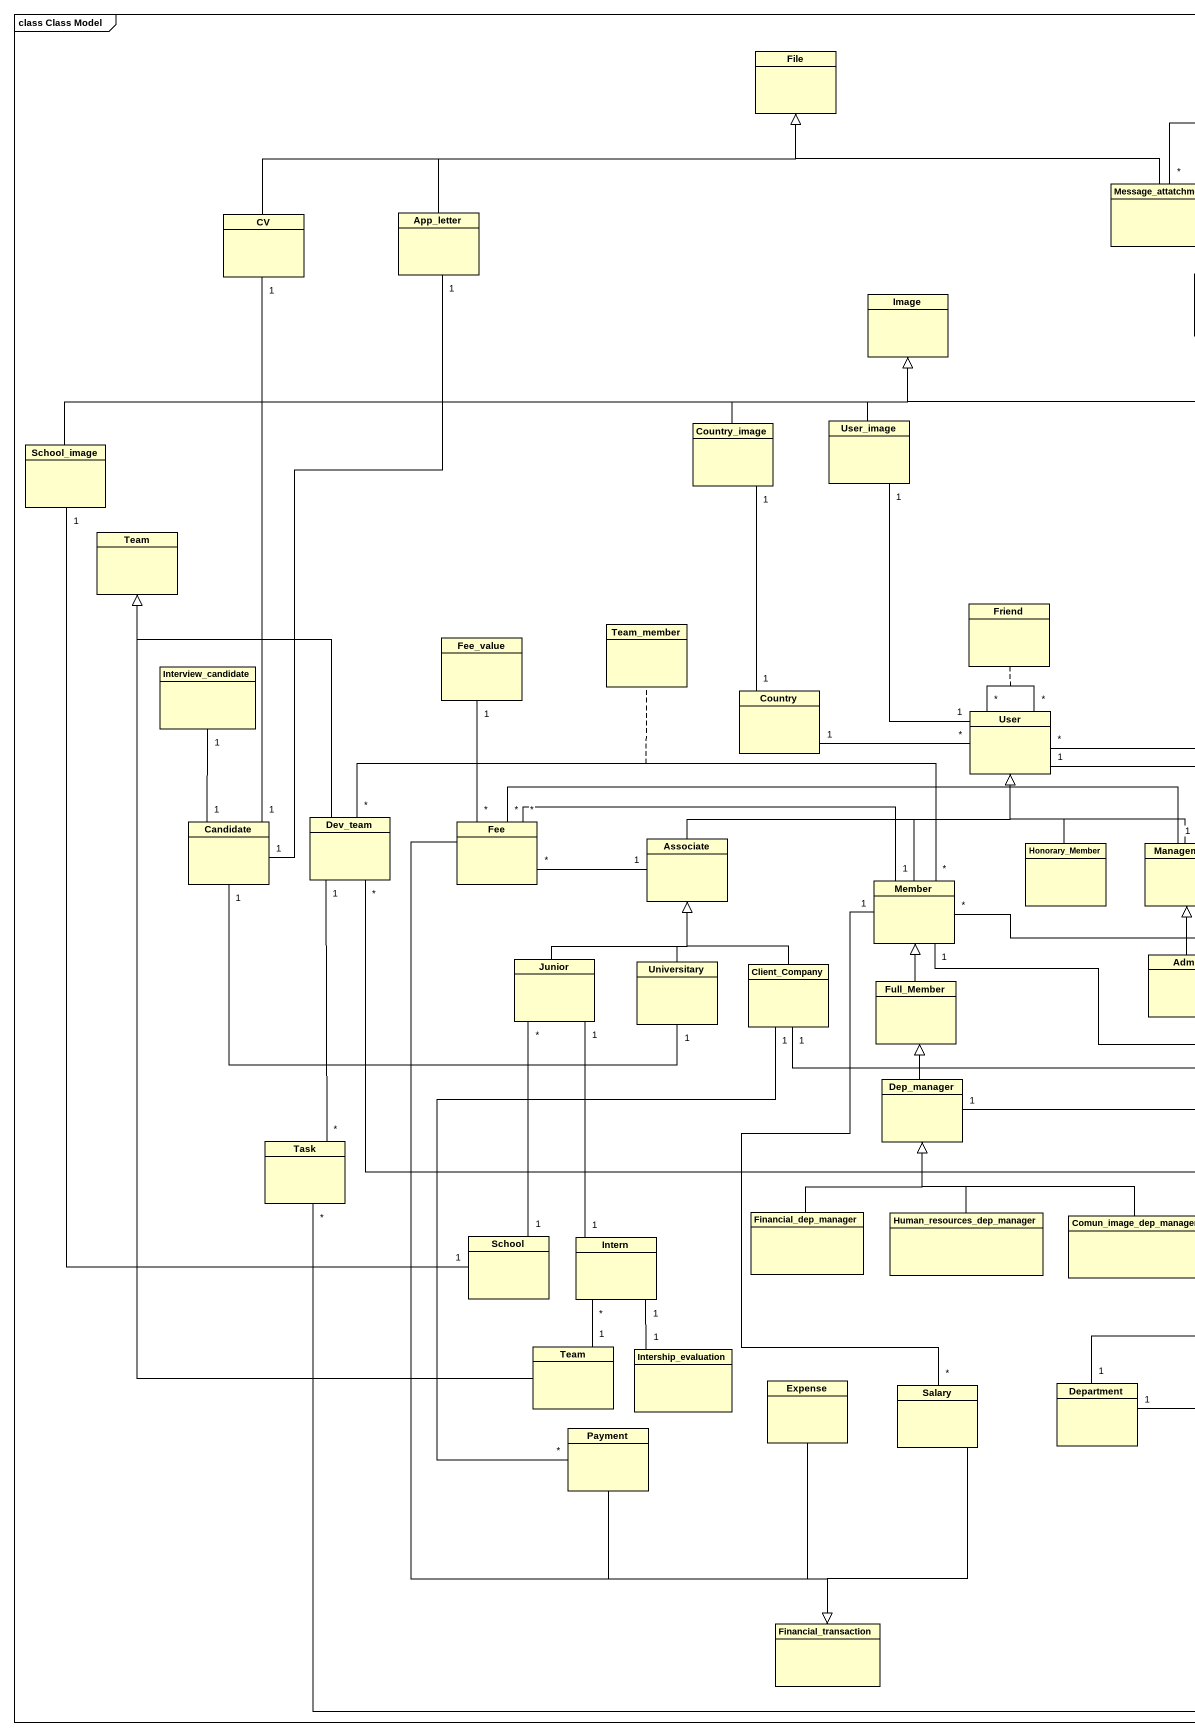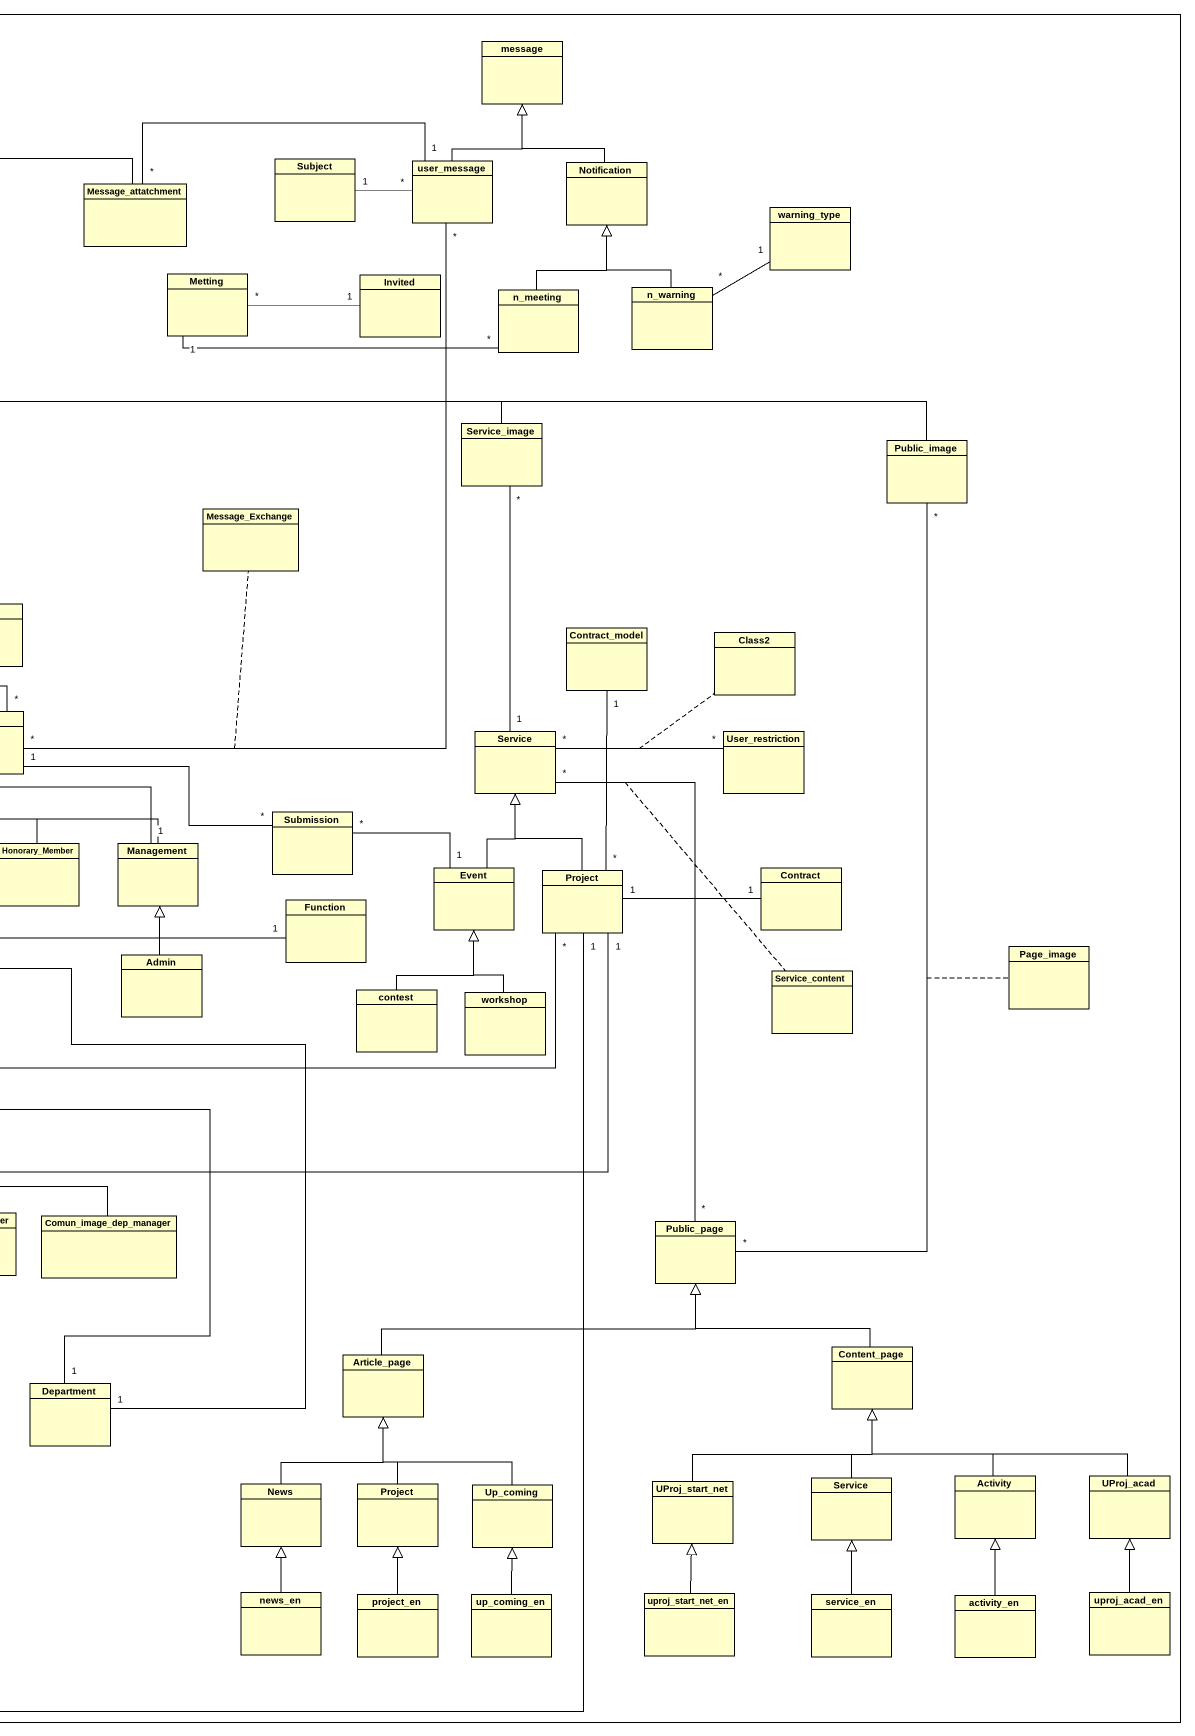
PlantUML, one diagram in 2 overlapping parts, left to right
@startuml
mainframe class Class Model
hide circle
hide empty members
class "File" as File_
class message
class Subject
class user_message
class Notification
class App_letter
class Message_attatchment
class warning_type
class CV
class Image
class Metting
class Invited
class n_meeting
class n_warning
class School_image
class Country_image
class User_image
class Service_image
class Public_image
class Team
class Message_Exchange
class Friend
class Fee_value
class Team_member
class Contract_model
class Class2
class Interview_candidate
class Country
class User
class Service
class User_restriction
class Dev_team
class Submission
class Candidate
class Fee
class Associate
class Honorary_Member
class Management
class Member
class Function
class Event
class Project
class Contract
class Junior
class Universitary
class Client_Company
class Admin
class Service_content
class Page_image
class Full_Member
class contest
class workshop
class Dep_manager
class Task
class Financial_dep_manager
class Human_resources_dep_manager
class Comun_image_dep_manager
class Public_page
class School
class Intern
class "Team" as Team_2
class Intership_evaluation
class Expense
class Department
class Article_page
class Content_page
class Salary
class Payment
class News
class "Project" as Project_2
class Up_coming
class UProj_start_net
class "Service" as Service_2
class Activity
class UProj_acad
class Financial_transaction
class news_en
class project_en
class up_coming_en
class uproj_start_net_en
class service_en
class activity_en
class uproj_acad_en
user_message -up-|> message
user_message "*" -left- "1" Subject
Notification -up-|> message
App_letter -right-|> File_
App_letter "1" -- "1" Candidate
Message_attatchment -left-|> File_
Message_attatchment "*" -right- "1" user_message
CV -right-|> File_
CV "1" -- "1" Candidate
Metting "*" -right- "1" Invited
n_meeting -up-|> Notification
n_meeting "*" -left- "1" Metting
n_warning -up-|> Notification
n_warning "*" -right- "1" warning_type
School_image -right-|> Image
School_image "1" -- "1" School
Country_image -up-|> Image
Country_image "1" -- "1" Country
User_image -up-|> Image
User_image "1" -- "1" User
Service_image -left-|> Image
Service_image "*" -- "1" Service
Public_image -left-|> Image
Public_image "*" -- "*" Public_page
(Public_image, Public_page) .. Page_image
Contract_model "1" -- "*" Project
User "*" -up- "*" user_message
(User, user_message) .. Message_Exchange
User "*" -left- "1" Country
User "*" -- "*" User
(User, User) .. Friend
User "1" -right- "*" Submission
Service "*" -right- "*" User_restriction
(Service, User_restriction) .. Class2
Service "*" -- "*" Public_page
(Service, Public_page) .. Service_content
Dev_team -up-|> Team
Dev_team "*" -right- "*" Member
(Dev_team, Member) .. Team_member
Dev_team "*" -right- "1" Project
Dev_team "1" -- "*" Task
Submission "*" -right- "1" Event
Candidate "1" -up- "1" Interview_candidate
Candidate "1" -right- "1" Universitary
Fee "*" -up- "1" Fee_value
Fee "*" -right- "1" Associate
Fee "*" -right- "1" Management
Fee "*" -right- "1" Member
Fee --|> Financial_transaction
Associate -right-|> User
Honorary_Member -up-|> User
Management -up-|> User
Member -up-|> User
Member "*" -right- "1" Function
Member "1" -- "1" Department
Member "1" -- "*" Salary
Event -up-|> Service
Project -up-|> Service
Project "1" -left- "*" Task
Contract "1" -left- "1" Project
Junior -up-|> Associate
Junior "1" -- "1" Intern
Universitary -up-|> Associate
Client_Company -up-|> Associate
Client_Company "1" -right- "*" Project
Client_Company "1" -- "*" Payment
Admin -up-|> Management
Full_Member -up-|> Member
contest -up-|> Event
workshop -up-|> Event
Dep_manager -up-|> Full_Member
Financial_dep_manager -up-|> Dep_manager
Human_resources_dep_manager -up-|> Dep_manager
Comun_image_dep_manager -up-|> Dep_manager
School "1" -up- "*" Junior
Intern "*" -- "1" Team_2
Team_2 -up-|> Team
Intership_evaluation "1" -up- "1" Intern
Expense --|> Financial_transaction
Department "1" -up- "1" Dep_manager
Article_page -right-|> Public_page
Content_page -up-|> Public_page
Salary --|> Financial_transaction
Payment --|> Financial_transaction
News -up-|> Article_page
Project_2 -up-|> Article_page
Up_coming -up-|> Article_page
UProj_start_net -up-|> Content_page
Service_2 -up-|> Content_page
Activity -up-|> Content_page
UProj_acad -left-|> Content_page
news_en -up-|> News
project_en -up-|> Project_2
up_coming_en -up-|> Up_coming
uproj_start_net_en -up-|> UProj_start_net
service_en -up-|> Service_2
activity_en -up-|> Activity
uproj_acad_en -up-|> UProj_acad
@enduml
